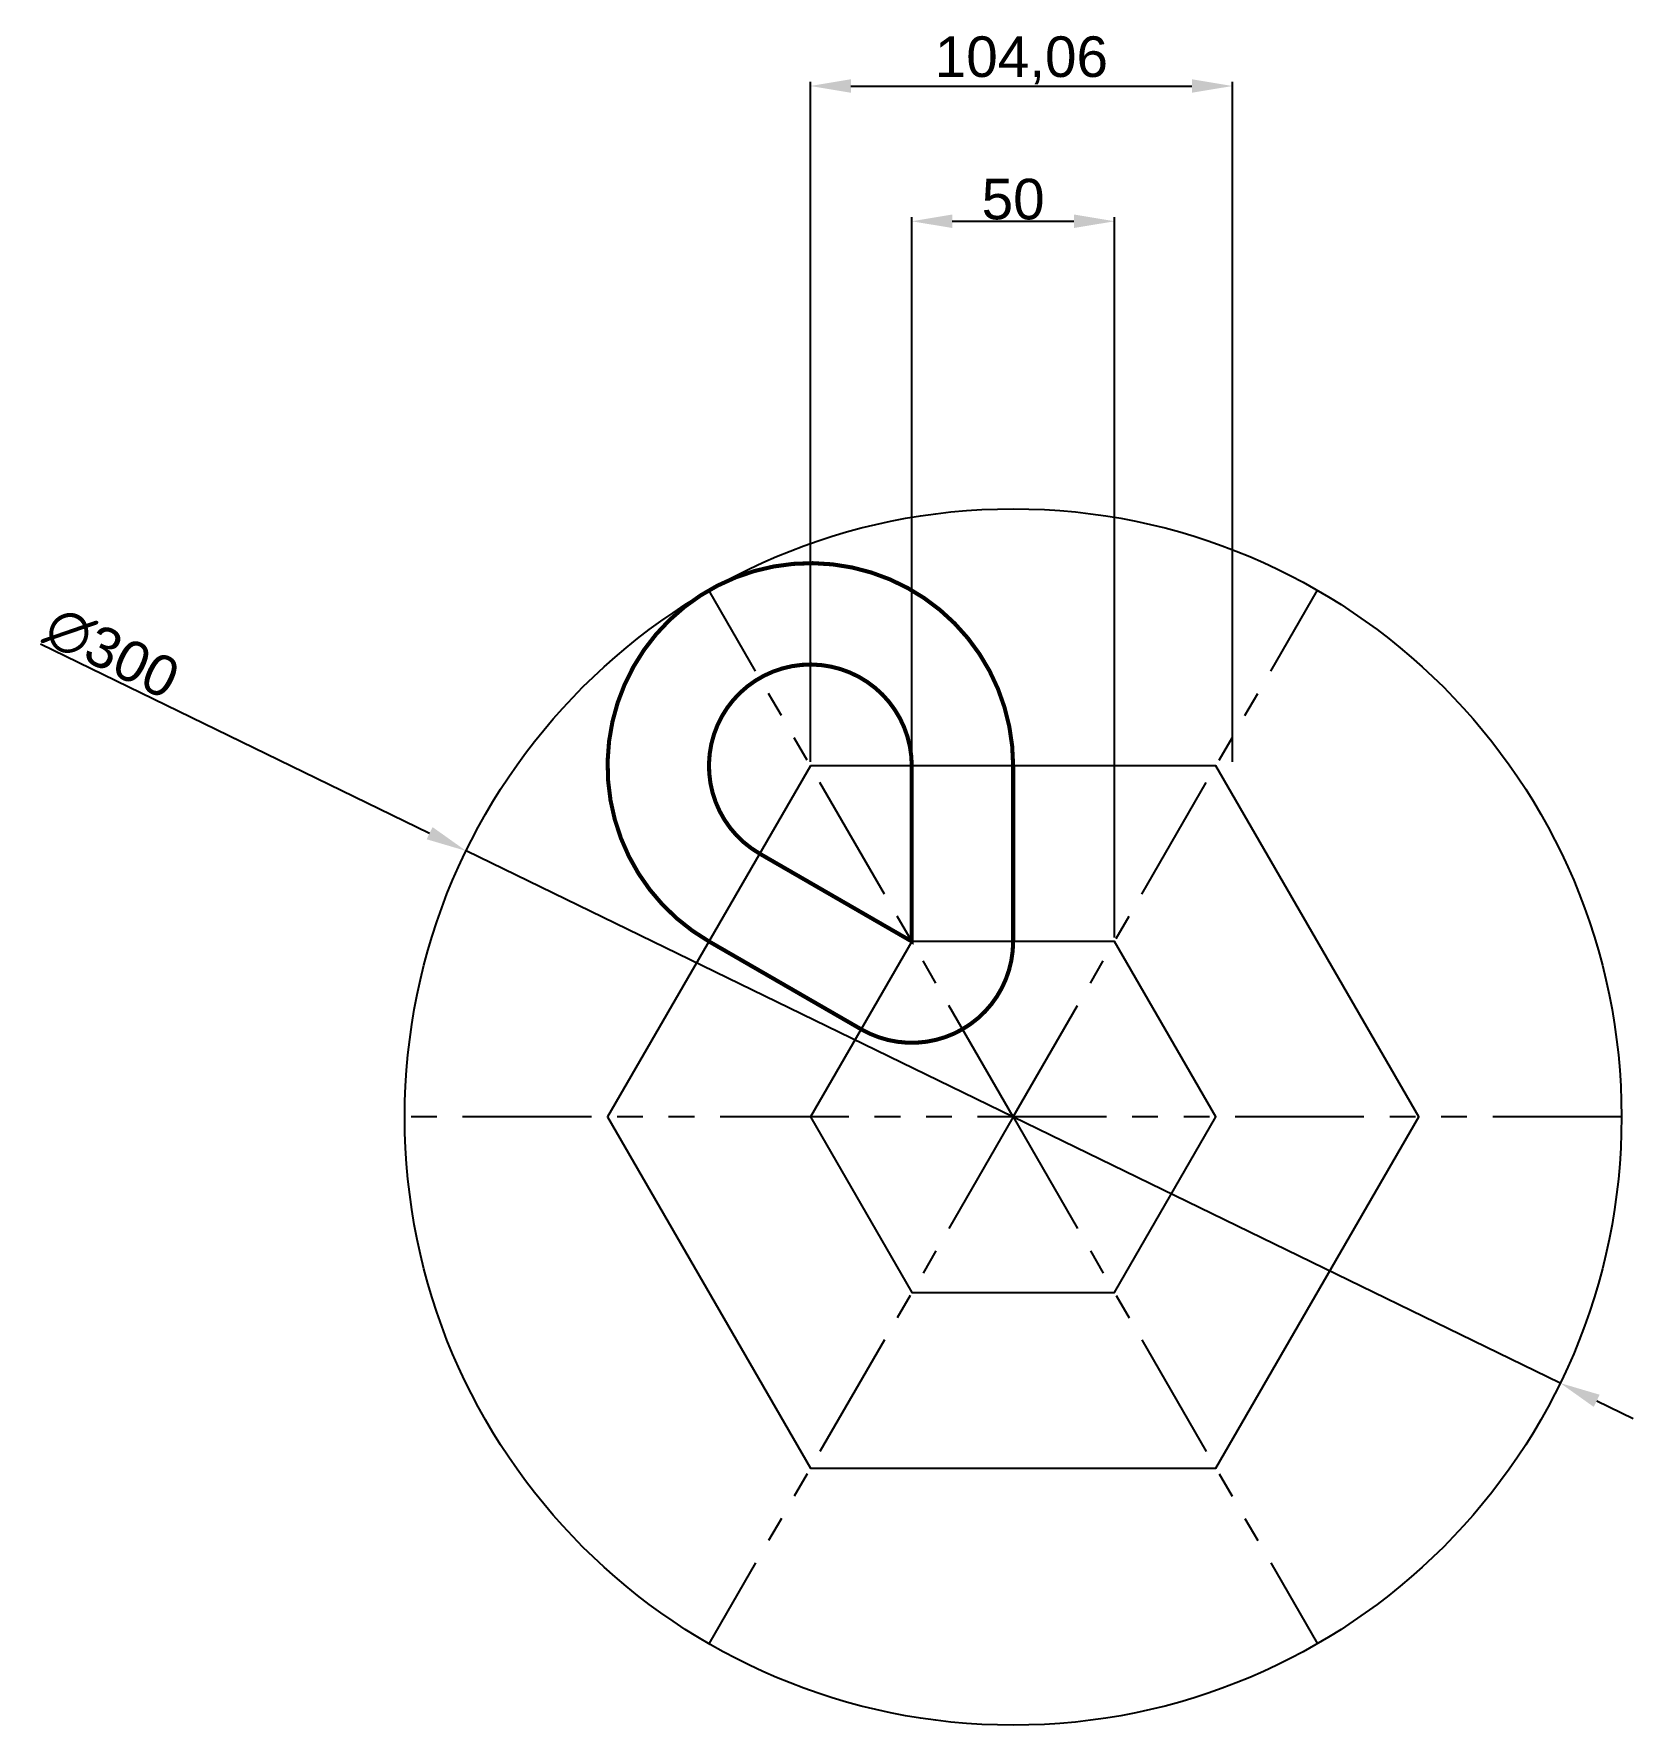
# Model space of a CAD drawing. Header units: millimetres. Extents: x -241 to 153, y -150 to 267.
import ezdxf

# ---------------------------------------------------------------- set-up
doc = ezdxf.new("R2010")
doc.units = ezdxf.units.MM
doc.linetypes.add('VALS', pattern=[63.5, 31.75, -6.35, 6.35, -6.35, 6.35, -6.35])
doc.layers.add('Cotas', color=252, linetype='Continuous')
doc.layers.add('Discontinua', color=252, linetype='VALS')
doc.styles.get("Standard").update_dxf_attribs({"font": 'arial.ttf'})
doc.dimstyles.new('ISO-25', dxfattribs={"dimtxt": 10, "dimasz": 10, "dimexe": 1, "dimexo": 1, "dimgap": 0.3, "dimtad": 1, "dimtxsty": 'Standard', "dimcen": 2.5, "dimadec": 0, "dimazin": 0, "dimtfac": 1, "dimtmove": 0, "dimatfit": 3, "dimfxl": 1, "dimarcsym": 0})

# ---------------------------------------------------------------- blocks, each defined once
blk = doc.blocks.new('*D8')
at = {"layer": 'Cotas', "color": 0, "lineweight": -2, "transparency": 16777216}
for p, q in [((-25, 44.3), (-25, 221.92)), ((25, 44.3), (25, 221.92)), ((-15, 220.92), (15, 220.92))]:
    blk.add_line(p, q, dxfattribs=at)
at = {"layer": 'Cotas', "color": 0, "transparency": 16777216}
for points in [[(-15, 222.59), (-15, 219.26), (-25, 220.92)], [(15, 222.59), (15, 219.26), (25, 220.92)]]:
    blk.add_solid(points, dxfattribs=at)
at = {"layer": 'Defpoints', "color": 0, "transparency": 16777216}
for p in [(25, 220.92), (-25, 43.3), (25, 43.3)]:
    blk.add_point(p, dxfattribs=at)
at = {"layer": 'Cotas', "color": 0, "transparency": 16777216, "insert": (0, 226.33), "char_height": 10, "attachment_point": 5}
blk.add_mtext('50', dxfattribs=at)
blk = doc.blocks.new('*D9')
at = {"layer": 'Cotas', "color": 0, "lineweight": -2, "transparency": 16777216}
for p, q in [((-50, 87.6), (-50, 255.28)), ((54.06, 87.6), (54.06, 255.28)), ((-40, 254.28), (44.06, 254.28))]:
    blk.add_line(p, q, dxfattribs=at)
at = {"layer": 'Cotas', "color": 0, "transparency": 16777216}
for points in [[(-40, 255.95), (-40, 252.62), (-50, 254.28)], [(44.06, 255.95), (44.06, 252.62), (54.06, 254.28)]]:
    blk.add_solid(points, dxfattribs=at)
at = {"layer": 'Defpoints', "color": 0, "transparency": 16777216}
for p in [(54.06, 254.28), (-50, 86.6), (54.06, 86.6)]:
    blk.add_point(p, dxfattribs=at)
at = {"layer": 'Cotas', "color": 0, "transparency": 16777216, "insert": (2.03, 260.59), "char_height": 10, "attachment_point": 5}
blk.add_mtext('104,06', dxfattribs=at)
blk = doc.blocks.new('*D7')
at = {"layer": 'Cotas', "color": 0, "lineweight": -2, "transparency": 16777216}
for p, q in [((-239.81, 116.67), (-143.88, 70)), ((134.88, -65.62), (-134.88, 65.62)), ((143.88, -70), (152.87, -74.37))]:
    blk.add_line(p, q, dxfattribs=at)
at = {"layer": 'Cotas', "color": 0, "transparency": 16777216}
for points in [[(-143.15, 71.5), (-144.61, 68.5), (-134.88, 65.62)], [(144.61, -68.5), (143.15, -71.5), (134.88, -65.62)]]:
    blk.add_solid(points, dxfattribs=at)
at = {"layer": 'Defpoints', "color": 0, "transparency": 16777216}
for p in [(-134.88, 65.62), (134.88, -65.62)]:
    blk.add_point(p, dxfattribs=at)
at = {"layer": 'Cotas', "color": 0, "transparency": 16777216, "insert": (-222.24, 114.44), "char_height": 10, "attachment_point": 5, "rotation": 334.0568}
blk.add_mtext('∅300', dxfattribs=at)
blk = doc.blocks.new('pepetalo')
at = {"const_width": 1}
for points in [[(0, 86.603, 1.7320508), (-75, 43.301), (-37.5, 21.651, 0.5773503), (0, 43.301)], [(-25, 43.301), (-25, 86.603, 1.7320508), (-62.5, 64.952)]]:
    blk.add_lwpolyline(points, format="xyb", close=True, dxfattribs=at)
at = {"layer": 'Cotas'}
for points in [[(-50, 86.603), (-100, 0), (-50, -86.603), (50, -86.603), (100, 0), (50, 86.603)], [(-25, 43.301), (-50, 0), (-25, -43.301), (25, -43.301), (50, 0), (25, 43.301)]]:
    blk.add_lwpolyline(points, close=True, dxfattribs=at)
blk.add_circle((0, 0), 150, dxfattribs=at)
at = {"layer": 'Discontinua'}
for p, q in [((0, 0), (-75, 129.904)), ((0, 0), (75, 129.904)), ((0, 0), (75, -129.904)), ((150, 0), (-150, 0)), ((0, 0), (-75, -129.904))]:
    blk.add_line(p, q, dxfattribs=at)
at = {"layer": 'Cotas'}
for base, p1, p2, picture, middle in [((54.0648, 254.2819), (-50, 86.6025), (54.0648, 86.6025), '*D9', (2.0324, 260.5915)), ((25, 220.924), (-25, 43.301), (25, 43.301), '*D8', (0, 226.329))]:
    dim = blk.add_linear_dim(base=base, p1=p1, p2=p2, dimstyle='ISO-25', dxfattribs=at)
    dim.commit()
    dim.dimension.update_dxf_attribs({"geometry": picture, "text_midpoint": middle})
dim = blk.add_diameter_dim_2p(p1=(134.884, -65.622), p2=(-134.884, 65.622), dimstyle='ISO-25', dxfattribs=at)
dim.commit()
dim.dimension.update_dxf_attribs({"geometry": '*D7', "text_midpoint": (-224.729, 109.332), "dimtype": 163})
blk = doc.blocks.new('petalo')
blk.add_blockref('pepetalo', (0, 0))

msp = doc.modelspace()

# ---------------------------------------------------------------- block references
msp.add_blockref('petalo', (0, 0))

doc.saveas('drawing.dxf')
